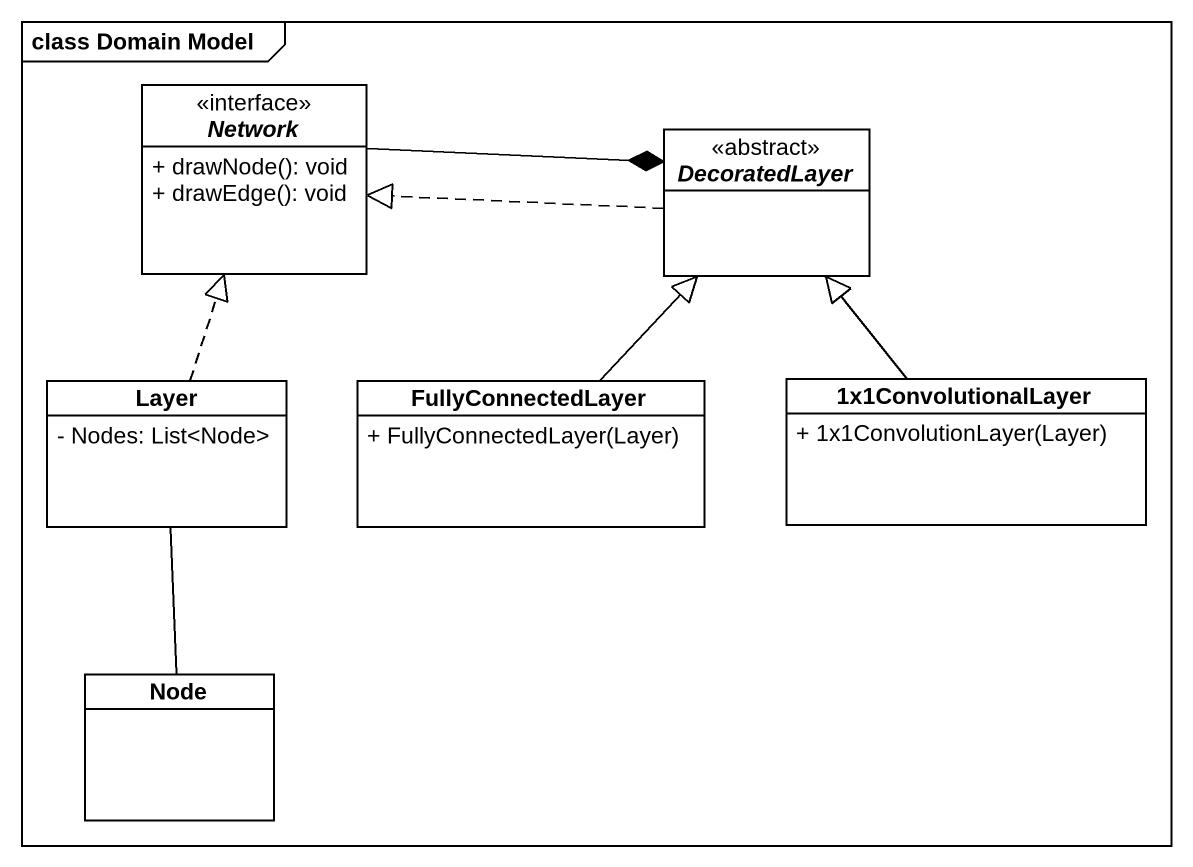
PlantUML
@startuml
mainframe class Domain Model
hide circle
hide empty members
skinparam classAttributeIconSize 0
interface "Network" as Network_ {
  + drawNode(): void
  + drawEdge(): void
}
abstract class DecoratedLayer <<abstract>>
class Layer {
  - Nodes: List<Node>
}
class FullyConnectedLayer {
  + FullyConnectedLayer(Layer)
}
class "1x1ConvolutionalLayer" as c1x1ConvolutionalLayer {
  + 1x1ConvolutionLayer(Layer)
}
class "Node" as Node_
Network_ -right-* DecoratedLayer
DecoratedLayer .left.|> Network_
Layer .up.|> Network_
Layer -- Node_
FullyConnectedLayer -up-|> DecoratedLayer
c1x1ConvolutionalLayer -up-|> DecoratedLayer
@enduml
